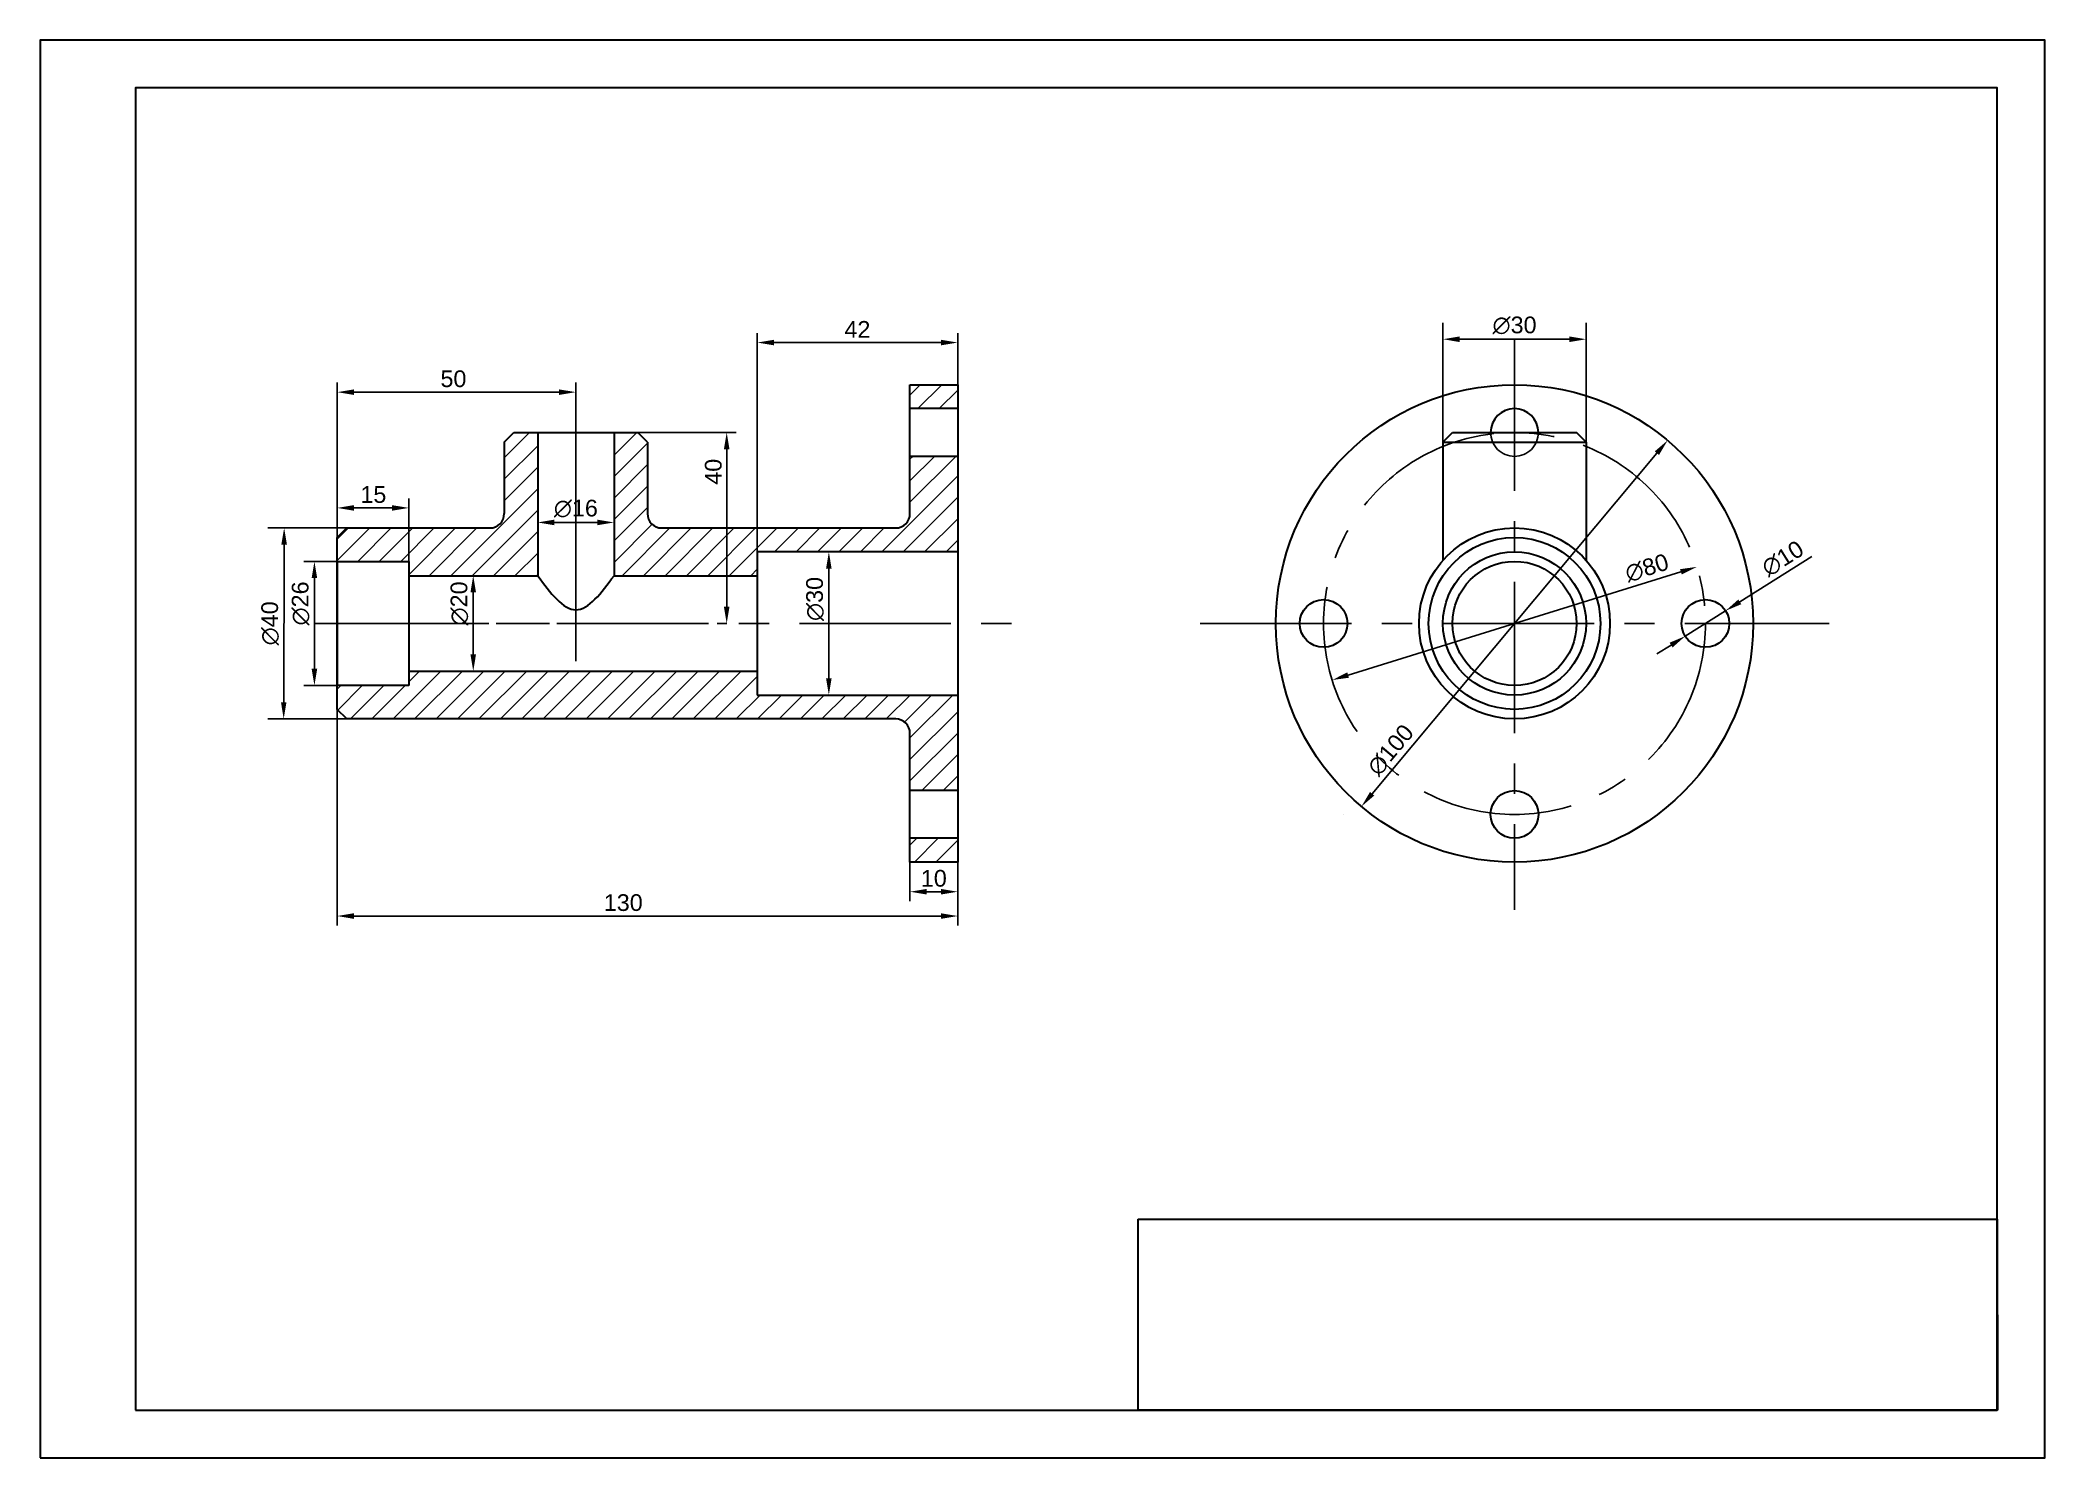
# Model space of a CAD drawing. Header units: inches. Extents: x 0 to 420, y 0 to 297.
import ezdxf

# ---------------------------------------------------------------- set-up
doc = ezdxf.new("R2010")
doc.units = ezdxf.units.IN
doc.header["$MEASUREMENT"] = 0
doc.linetypes.add('AXES', pattern=[50.8, 31.75, -6.35, 6.35, -6.35])
doc.linetypes.add('INTERROMPUX2', pattern=[38.1, 25.4, -12.7])
for name, color, linetype in [('axes', 160, 'AXES'), ('cache', 240, 'INTERROMPUX2'), ('cotes', 6, 'Continuous')]:
    doc.layers.add(name, color=color, linetype=linetype)
doc.layers.add('contour', color=7, linetype='Continuous', lineweight=30)
doc.styles.get("Standard").update_dxf_attribs({"font": 'arial.ttf'})
doc.dimstyles.new('style1', dxfattribs={"dimtxt": 3.5, "dimasz": 3.5, "dimexe": 2, "dimexo": 0, "dimgap": 1, "dimtad": 1, "dimtxsty": 'Standard', "dimcen": 0, "dimclrd": 256, "dimclrt": 256, "dimadec": 0, "dimazin": 0, "dimtfac": 1, "dimtmove": 0, "dimatfit": 0, "dimfxl": 1, "dimlwd": -1, "dimarcsym": 0})

# ---------------------------------------------------------------- blocks, each defined once
blk = doc.blocks.new('*D17')
at = {"layer": 'cotes', "transparency": 16777216}
blk.add_line((107.74, 195.96), (116.74, 195.96), dxfattribs=at)
for points in [[(107.74, 196.54), (107.74, 195.38), (104.24, 195.96)], [(116.74, 196.54), (116.74, 195.38), (120.24, 195.96)]]:
    blk.add_solid(points, dxfattribs=at)
at = {"layer": 'Defpoints', "color": 0, "transparency": 16777216}
for p in [(104.24, 195.96), (120.24, 195.96)]:
    blk.add_point(p, dxfattribs=at)
at = {"layer": 'cotes', "transparency": 16777216, "insert": (112.24, 198.85), "char_height": 3.5, "attachment_point": 5}
blk.add_mtext('∅16', dxfattribs=at)
blk = doc.blocks.new('*D18')
at = {"layer": 'cotes', "transparency": 16777216}
blk.add_line((165.24, 163.3), (165.24, 186.3), dxfattribs=at)
for points in [[(164.66, 186.3), (165.82, 186.3), (165.24, 189.8)], [(164.66, 163.3), (165.82, 163.3), (165.24, 159.8)]]:
    blk.add_solid(points, dxfattribs=at)
at = {"layer": 'Defpoints', "color": 0, "transparency": 16777216}
for p in [(165.24, 189.8), (165.24, 159.8)]:
    blk.add_point(p, dxfattribs=at)
at = {"layer": 'cotes', "transparency": 16777216, "insert": (162.36, 179.93), "char_height": 3.5, "attachment_point": 5, "rotation": 90}
blk.add_mtext('∅30', dxfattribs=at)
blk = doc.blocks.new('*D19')
at = {"layer": 'cotes', "transparency": 16777216}
blk.add_line((90.74, 168.3), (90.74, 181.3), dxfattribs=at)
for points in [[(90.16, 181.3), (91.32, 181.3), (90.74, 184.8)], [(90.16, 168.3), (91.32, 168.3), (90.74, 164.8)]]:
    blk.add_solid(points, dxfattribs=at)
at = {"layer": 'Defpoints', "color": 0, "transparency": 16777216}
for p in [(90.74, 184.8), (90.74, 164.8)]:
    blk.add_point(p, dxfattribs=at)
at = {"layer": 'cotes', "transparency": 16777216, "insert": (87.86, 178.99), "char_height": 3.5, "attachment_point": 5, "rotation": 90}
blk.add_mtext('∅20', dxfattribs=at)
blk = doc.blocks.new('*D20')
at = {"layer": 'cotes', "transparency": 16777216}
blk.add_line((57.47, 165.3), (57.47, 184.3), dxfattribs=at)
for points in [[(56.89, 184.3), (58.05, 184.3), (57.47, 187.8)], [(56.89, 165.3), (58.05, 165.3), (57.47, 161.8)]]:
    blk.add_solid(points, dxfattribs=at)
at = {"layer": 'Defpoints', "color": 0, "transparency": 16777216}
for p in [(57.47, 187.8), (57.47, 161.8)]:
    blk.add_point(p, dxfattribs=at)
at = {"layer": 'cotes', "transparency": 16777216, "insert": (54.59, 178.99), "char_height": 3.5, "attachment_point": 5, "rotation": 90}
blk.add_mtext('∅26', dxfattribs=at)
blk = doc.blocks.new('*D21')
at = {"layer": 'cotes', "transparency": 16777216}
blk.add_line((51.04, 158.31), (51.12, 191.31), dxfattribs=at)
for points in [[(50.54, 191.31), (51.71, 191.31), (51.13, 194.81)], [(50.46, 158.31), (51.62, 158.31), (51.03, 154.81)]]:
    blk.add_solid(points, dxfattribs=at)
at = {"layer": 'Defpoints', "color": 0, "transparency": 16777216}
for p in [(51.13, 194.81), (51.03, 154.81)]:
    blk.add_point(p, dxfattribs=at)
at = {"layer": 'cotes', "transparency": 16777216, "insert": (48.2, 174.82), "char_height": 3.5, "attachment_point": 5, "rotation": 89.8527}
blk.add_mtext('∅40', dxfattribs=at)
blk = doc.blocks.new('*D23')
at = {"layer": 'cotes', "color": 0, "lineweight": -2, "transparency": 16777216}
for p, q in [((62.24, 192.8), (62.24, 201)), ((77.24, 187.8), (77.24, 201))]:
    blk.add_line(p, q, dxfattribs=at)
at = {"layer": 'cotes', "transparency": 16777216}
blk.add_line((73.74, 199), (65.74, 199), dxfattribs=at)
for points in [[(65.74, 199.58), (65.74, 198.42), (62.24, 199)], [(73.74, 199.58), (73.74, 198.42), (77.24, 199)]]:
    blk.add_solid(points, dxfattribs=at)
at = {"layer": 'Defpoints', "color": 0, "transparency": 16777216}
for p in [(62.24, 199), (62.24, 192.8), (77.24, 187.8)]:
    blk.add_point(p, dxfattribs=at)
at = {"layer": 'cotes', "transparency": 16777216, "insert": (69.82, 201.79), "char_height": 3.5, "attachment_point": 5}
blk.add_mtext('15', dxfattribs=at)
blk = doc.blocks.new('*D24')
at = {"layer": 'cotes', "color": 0, "lineweight": -2, "transparency": 16777216}
for p, q in [((62.24, 192.8), (62.24, 225.25)), ((112.24, 174.8), (112.24, 225.25))]:
    blk.add_line(p, q, dxfattribs=at)
at = {"layer": 'cotes', "transparency": 16777216}
blk.add_line((108.74, 223.25), (65.74, 223.25), dxfattribs=at)
for points in [[(65.74, 223.83), (65.74, 222.67), (62.24, 223.25)], [(108.74, 223.83), (108.74, 222.67), (112.24, 223.25)]]:
    blk.add_solid(points, dxfattribs=at)
at = {"layer": 'Defpoints', "color": 0, "transparency": 16777216}
for p in [(62.24, 223.25), (62.24, 192.8), (112.24, 174.8)]:
    blk.add_point(p, dxfattribs=at)
at = {"layer": 'cotes', "transparency": 16777216, "insert": (86.59, 226.04), "char_height": 3.5, "attachment_point": 5}
blk.add_mtext('50', dxfattribs=at)
blk = doc.blocks.new('*D25')
at = {"layer": 'cotes', "color": 0, "lineweight": -2, "transparency": 16777216}
for p, q in [((182.24, 124.8), (182.24, 116.6)), ((192.24, 124.8), (192.24, 116.6))]:
    blk.add_line(p, q, dxfattribs=at)
at = {"layer": 'cotes', "transparency": 16777216}
blk.add_line((185.74, 118.6), (188.74, 118.6), dxfattribs=at)
for points in [[(185.74, 119.18), (185.74, 118.02), (182.24, 118.6)], [(188.74, 119.18), (188.74, 118.02), (192.24, 118.6)]]:
    blk.add_solid(points, dxfattribs=at)
at = {"layer": 'Defpoints', "color": 0, "transparency": 16777216}
for p in [(182.24, 124.8), (192.24, 124.8), (192.24, 118.6)]:
    blk.add_point(p, dxfattribs=at)
at = {"layer": 'cotes', "transparency": 16777216, "insert": (187.23, 121.39), "char_height": 3.5, "attachment_point": 5}
blk.add_mtext('10', dxfattribs=at)
blk = doc.blocks.new('*D26')
at = {"layer": 'cotes', "color": 0, "lineweight": -2, "transparency": 16777216}
for p, q in [((62.24, 156.8), (62.24, 111.51)), ((192.24, 124.8), (192.24, 111.51))]:
    blk.add_line(p, q, dxfattribs=at)
at = {"layer": 'cotes', "transparency": 16777216}
blk.add_line((65.74, 113.51), (188.74, 113.51), dxfattribs=at)
for points in [[(65.74, 114.09), (65.74, 112.92), (62.24, 113.51)], [(188.74, 114.09), (188.74, 112.92), (192.24, 113.51)]]:
    blk.add_solid(points, dxfattribs=at)
at = {"layer": 'Defpoints', "color": 0, "transparency": 16777216}
for p in [(62.24, 156.8), (192.24, 124.8), (192.24, 113.51)]:
    blk.add_point(p, dxfattribs=at)
at = {"layer": 'cotes', "transparency": 16777216, "insert": (122.17, 116.3), "char_height": 3.5, "attachment_point": 5}
blk.add_mtext('130', dxfattribs=at)
blk = doc.blocks.new('*D27')
at = {"layer": 'cotes', "color": 0, "lineweight": -2, "transparency": 16777216}
for p, q in [((150.24, 189.8), (150.24, 235.64)), ((192.24, 224.8), (192.24, 235.64))]:
    blk.add_line(p, q, dxfattribs=at)
at = {"layer": 'cotes', "transparency": 16777216}
blk.add_line((153.74, 233.64), (188.74, 233.64), dxfattribs=at)
for points in [[(153.74, 234.22), (153.74, 233.06), (150.24, 233.64)], [(188.74, 234.22), (188.74, 233.06), (192.24, 233.64)]]:
    blk.add_solid(points, dxfattribs=at)
at = {"layer": 'Defpoints', "color": 0, "transparency": 16777216}
for p in [(192.24, 233.64), (192.24, 224.8), (150.24, 189.8)]:
    blk.add_point(p, dxfattribs=at)
at = {"layer": 'cotes', "transparency": 16777216, "insert": (171.23, 236.4), "char_height": 3.5, "attachment_point": 5}
blk.add_mtext('42', dxfattribs=at)
blk = doc.blocks.new('*D28')
at = {"layer": 'cotes', "color": 0, "lineweight": -2, "transparency": 16777216}
for p, q in [((125.24, 214.8), (145.84, 214.8)), ((143.84, 174.8), (141.84, 174.8))]:
    blk.add_line(p, q, dxfattribs=at)
at = {"layer": 'cotes', "transparency": 16777216}
blk.add_line((143.84, 211.3), (143.84, 178.3), dxfattribs=at)
for points in [[(143.25, 211.3), (144.42, 211.3), (143.84, 214.8)], [(143.25, 178.3), (144.42, 178.3), (143.84, 174.8)]]:
    blk.add_solid(points, dxfattribs=at)
at = {"layer": 'Defpoints', "color": 0, "transparency": 16777216}
for p in [(125.24, 214.8), (143.84, 174.8), (143.84, 174.8)]:
    blk.add_point(p, dxfattribs=at)
at = {"layer": 'cotes', "transparency": 16777216, "insert": (141.05, 206.57), "char_height": 3.5, "attachment_point": 5, "rotation": 90}
blk.add_mtext('40', dxfattribs=at)
blk = doc.blocks.new('*D29')
at = {"layer": 'cotes', "transparency": 16777216}
for p, q in [((356.08, 179.32), (371.19, 188.83)), ((344.65, 172.14), (353.12, 177.46)), ((341.69, 170.27), (338.73, 168.41))]:
    blk.add_line(p, q, dxfattribs=at)
for points in [[(355.77, 179.82), (356.39, 178.83), (353.12, 177.46)], [(341.38, 170.77), (342, 169.78), (344.65, 172.14)]]:
    blk.add_solid(points, dxfattribs=at)
at = {"layer": 'Defpoints', "color": 0, "transparency": 16777216}
for p in [(353.12, 177.46), (344.65, 172.14)]:
    blk.add_point(p, dxfattribs=at)
at = {"layer": 'cotes', "transparency": 16777216, "insert": (365.08, 188.39), "char_height": 3.5, "attachment_point": 5, "rotation": 32.1668}
blk.add_mtext('∅10', dxfattribs=at)
blk = doc.blocks.new('*D30')
at = {"layer": 'cotes', "transparency": 16777216}
blk.add_line((274.02, 163.99), (343.75, 185.61), dxfattribs=at)
for points in [[(343.57, 186.17), (343.92, 185.05), (347.09, 186.65)], [(273.85, 164.54), (274.2, 163.43), (270.68, 162.95)]]:
    blk.add_solid(points, dxfattribs=at)
at = {"layer": 'Defpoints', "color": 0, "transparency": 16777216}
for p in [(347.09, 186.65), (270.68, 162.95)]:
    blk.add_point(p, dxfattribs=at)
at = {"layer": 'cotes', "transparency": 16777216, "insert": (336.62, 186.42), "char_height": 3.5, "attachment_point": 5, "rotation": 17.2324}
blk.add_mtext('∅80', dxfattribs=at)
blk = doc.blocks.new('*D31')
at = {"layer": 'cotes', "transparency": 16777216}
blk.add_line((338.72, 210.47), (279.05, 139.13), dxfattribs=at)
for points in [[(338.27, 210.84), (339.16, 210.09), (340.96, 213.15)], [(278.61, 139.5), (279.5, 138.75), (276.81, 136.44)]]:
    blk.add_solid(points, dxfattribs=at)
at = {"layer": 'Defpoints', "color": 0, "transparency": 16777216}
for p in [(340.96, 213.15), (276.81, 136.44)]:
    blk.add_point(p, dxfattribs=at)
at = {"layer": 'cotes', "transparency": 16777216, "insert": (282.95, 148.28), "char_height": 3.5, "attachment_point": 5, "rotation": 50.095}
blk.add_mtext('∅100', dxfattribs=at)
blk = doc.blocks.new('*D22')
at = {"layer": 'cotes', "transparency": 16777216}
blk.add_line((297.39, 234.34), (320.39, 234.34), dxfattribs=at)
for points in [[(297.39, 234.92), (297.39, 233.75), (293.89, 234.34)], [(320.39, 234.92), (320.39, 233.75), (323.89, 234.34)]]:
    blk.add_solid(points, dxfattribs=at)
at = {"layer": 'Defpoints', "color": 0, "transparency": 16777216}
for p in [(293.89, 234.34), (323.89, 234.34)]:
    blk.add_point(p, dxfattribs=at)
at = {"layer": 'cotes', "transparency": 16777216, "insert": (308.89, 237.22), "char_height": 3.5, "attachment_point": 5}
blk.add_mtext('∅30', dxfattribs=at)

msp = doc.modelspace()

# ---------------------------------------------------------------- hatches: boundary and pattern name
h = msp.add_hatch()
h.set_pattern_fill('ANSI31', color=256)
h.set_pattern_definition([(45, (-2e-06, -7e-09), (-2.245064, 2.245064), [])])
h.paths.add_polyline_path([(104.241, 214.798), (99.241, 214.798), (97.241, 212.798), (97.241, 197.798, -0.4142136), (94.241, 194.798), (64.241, 194.798), (62.241, 192.798), (62.241, 187.798), (77.241, 187.798), (77.241, 184.798), (104.241, 184.798)])
h.paths.add_polyline_path([(150.241, 189.798), (192.241, 189.798), (192.241, 209.798), (182.241, 209.798), (182.241, 197.798, -0.4142136), (179.241, 194.798), (130.241, 194.798, -0.4142136), (127.241, 197.798), (127.241, 212.798), (125.241, 214.798), (120.241, 214.798), (120.241, 184.798), (150.241, 184.798)])
h.paths.add_polyline_path([(192.241, 159.798), (150.241, 159.798), (150.241, 164.798), (77.241, 164.798), (77.241, 161.798), (62.241, 161.798), (62.241, 156.798), (64.241, 154.798), (179.241, 154.798, -0.4142136), (182.241, 151.798), (182.241, 139.798), (192.241, 139.798)])
h.paths.add_polyline_path([(192.241, 129.798), (182.241, 129.798), (182.241, 124.798), (192.241, 124.798)])
h.paths.add_polyline_path([(192.241, 224.798), (182.241, 224.798), (182.241, 219.798), (192.241, 219.798)])

# ---------------------------------------------------------------- linework, layer by layer
msp.add_lwpolyline([(410.035, 9.997), (230.035, 9.997), (230.035, 49.997), (410.035, 49.997)], close=True)
at = {"layer": 'axes'}
for p, q in [((308.885, 234.338), (308.885, 114.798)), ((112.241, 166.925), (112.241, 224.996)), ((57.472, 174.798), (204.311, 174.798)), ((62.241, 174.798), (112.241, 174.798)), ((242.996, 174.798), (374.775, 174.798))]:
    msp.add_line(p, q, dxfattribs=at)
msp.add_circle((308.885, 174.798), 40, dxfattribs=at)
at = {"layer": 'cache'}
msp.add_arc((308.885, 214.798), 5, 180, 0, dxfattribs=at)
at = {"layer": 'contour'}
for p, q in [((182.241, 197.798), (182.241, 224.798)), ((182.241, 224.798), (192.241, 224.798)), ((192.241, 224.798), (192.241, 124.798)), ((192.241, 219.798), (182.241, 219.798)), ((97.241, 212.798), (99.241, 214.798)), ((99.241, 214.798), (125.241, 214.798)), ((104.241, 214.798), (120.241, 214.798)), ((104.241, 214.798), (104.241, 184.798)), ((120.241, 214.798), (120.241, 184.798)), ((127.241, 212.798), (125.241, 214.798)), ((293.885, 212.798), (295.885, 214.798)), ((295.885, 214.798), (321.885, 214.798)), ((323.885, 212.798), (321.885, 214.798)), ((97.241, 212.798), (97.241, 197.798)), ((127.241, 212.798), (127.241, 197.798)), ((293.885, 212.798), (293.885, 188.027)), ((293.885, 212.798), (323.885, 212.798)), ((323.885, 212.798), (323.885, 188.027)), ((192.241, 209.798), (182.241, 209.798)), ((64.241, 194.798), (62.241, 192.798)), ((64.241, 194.798), (94.241, 194.798)), ((130.241, 194.798), (179.241, 194.798)), ((62.241, 156.798), (62.241, 192.798)), ((192.241, 189.798), (150.241, 189.798)), ((150.241, 189.798), (150.241, 159.798)), ((192.241, 189.798), (192.241, 159.798)), ((62.241, 187.798), (62.241, 161.798)), ((62.241, 187.798), (77.241, 187.798)), ((77.241, 187.798), (77.241, 161.798)), ((77.241, 184.798), (77.241, 164.798)), ((77.241, 184.798), (104.241, 184.798)), ((120.241, 184.798), (150.241, 184.798)), ((77.241, 164.798), (150.241, 164.798)), ((77.241, 161.798), (62.241, 161.798)), ((150.241, 159.798), (192.241, 159.798)), ((64.241, 154.798), (62.241, 156.798)), ((179.241, 154.798), (64.241, 154.798)), ((182.241, 124.798), (182.241, 151.798)), ((192.241, 139.798), (182.241, 139.798)), ((273.144, 134.798), (273.144, 134.798)), ((192.241, 129.798), (182.241, 129.798)), ((192.241, 124.798), (182.241, 124.798)), ((230.035, 10), (230.035, 49.997)), ((230.035, 49.997), (410, 49.997)), ((410, 49.997), (410.035, 9.997)), ((410.035, 9.997), (230.035, 10))]:
    msp.add_line(p, q, dxfattribs=at)
for points in [[(0, 0), (420, 0), (420, 297), (0, 297)], [(20, 10), (410, 10), (410, 287), (20, 287)]]:
    msp.add_lwpolyline(points, close=True, dxfattribs=at)
for centre, radius in [((308.885, 174.798), 50), ((308.885, 174.798), 20), ((308.885, 174.798), 18), ((308.885, 174.798), 15), ((308.885, 174.798), 13), ((268.885, 174.798), 5), ((348.885, 174.798), 5), ((308.885, 134.798), 5)]:
    msp.add_circle(centre, radius, dxfattribs=at)
for centre, radius, start, end in [((308.885, 214.798), 5, 360, 180), ((94.241, 197.798), 3, 270, 0), ((130.241, 197.798), 3, 180, 270), ((179.241, 197.798), 3, 270, 0), ((179.241, 151.798), 3, 0, 90)]:
    msp.add_arc(centre, radius, start, end, dxfattribs=at)
msp.add_spline([(104.241, 184.798), (112.241, 177.655), (120.241, 184.798)], degree=3, dxfattribs=at)
at = {"layer": 'cotes'}
for p, q in [((293.885, 212.798), (293.885, 237.798)), ((323.885, 212.798), (323.885, 237.798)), ((64.241, 194.798), (47.741, 194.798)), ((62.241, 187.798), (55.241, 187.798)), ((62.241, 161.798), (55.241, 161.797)), ((64.241, 154.798), (47.741, 154.798))]:
    msp.add_line(p, q, dxfattribs=at)

# ---------------------------------------------------------------- dimensions: what is measured, and where the dimension line sits
for p1, p2, picture, middle in [((293.885, 234.338), (323.885, 234.338), '*D22', (308.885, 234.338)), ((340.961, 213.154), (276.809, 136.443), '*D31', (285.164, 146.433)), ((104.241, 195.961), (120.241, 195.961), '*D17', (112.241, 195.961)), ((165.241, 159.798), (165.241, 189.798), '*D18', (165.241, 179.934)), ((270.681, 162.948), (347.09, 186.648), '*D30', (337.473, 183.665)), ((344.653, 172.136), (353.118, 177.46), '*D29', (366.616, 185.95)), ((57.472, 161.798), (57.472, 187.798), '*D20', (57.472, 178.99)), ((90.741, 164.798), (90.741, 184.798), '*D19', (90.741, 178.99))]:
    dim = msp.add_diameter_dim_2p(p1=p1, p2=p2, dimstyle='style1', dxfattribs=at)
    dim.commit()
    dim.dimension.update_dxf_attribs({"geometry": picture, "text_midpoint": middle, "dimtype": 163})
for base, p1, p2, picture, middle in [((192.241, 233.642), (150.241, 189.798), (192.241, 224.798), '*D27', (171.23, 233.642)), ((62.241, 223.249), (112.241, 174.798), (62.241, 192.798), '*D24', (86.593, 223.249)), ((62.241, 199.001), (77.241, 187.798), (62.241, 192.798), '*D23', (69.823, 199.001)), ((192.241, 113.507), (62.241, 156.798), (192.241, 124.798), '*D26', (122.168, 113.507)), ((192.241, 118.601), (182.241, 124.798), (192.241, 124.798), '*D25', (187.233, 118.601))]:
    dim = msp.add_linear_dim(base=base, p1=p1, p2=p2, dimstyle='style1', dxfattribs=at)
    dim.commit()
    dim.dimension.update_dxf_attribs({"geometry": picture, "text_midpoint": middle, "dimtype": 160})
dim = msp.add_linear_dim(base=(143.835, 174.798), p1=(125.241, 214.798), p2=(143.835, 174.798), angle=90, dimstyle='style1', dxfattribs=at)
dim.commit()
dim.dimension.update_dxf_attribs({"geometry": '*D28', "text_midpoint": (143.835, 206.568), "dimtype": 160})
dim = msp.add_diameter_dim_2p(p1=(51.031, 154.812), p2=(51.133, 194.812), dimstyle='style1', dxfattribs=at)
dim.commit()
dim.dimension.update_dxf_attribs({"geometry": '*D21', "text_midpoint": (48.197, 174.819)})

doc.saveas('drawing.dxf')
